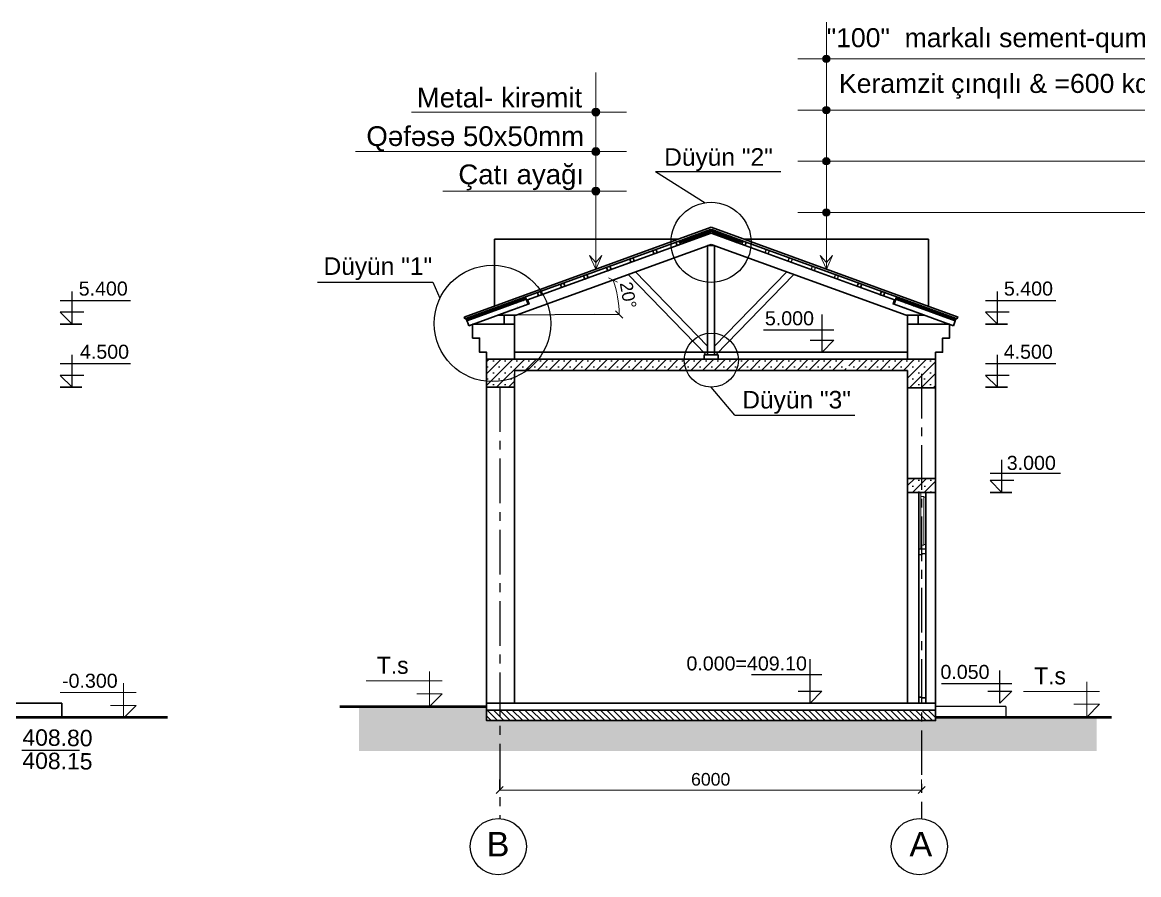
# Model space of a CAD drawing. Header units: millimetres. Extents: x 120281 to 1416367021, y -641565767 to 918373.
# Drawn here: x 1018213 to 1034121, y 805040 to 817187 of the extents above; entities that cross this region are included whole.
import ezdxf

# ---------------------------------------------------------------- set-up
doc = ezdxf.new("R2010")
doc.units = ezdxf.units.MM
doc.linetypes.add('CENTER', pattern=[50.8, 31.75, -6.35, 6.35, -6.35])
for name, color, linetype, lineweight in [('13', 174, 'Continuous', 15), ('58', 7, 'Continuous', 0), ('Layer2', 7, 'Continuous', 13), ('Xar. ölcülər.-1', 230, 'Continuous', 15), ('аракясмя', 130, 'Continuous', 20), ('колонна', 50, 'Continuous', 40), ('окна', 150, 'Continuous', 15), ('оси', 85, 'CENTER', 9), ('перегородка', 130, 'Continuous', 20), ('размер', 90, 'Continuous', 40), ('размер2', 210, 'Continuous', 15)]:
    doc.layers.add(name, color=color, linetype=linetype, lineweight=lineweight)
doc.layers.add('Оболочка - Крыша_Pen_No__92', color=23, linetype='Continuous', lineweight=13, true_color=0xbf8080)
doc.styles.add('ARIAL', font='arial.ttf')
doc.styles.add('GENERATED_STYLE_3', font='timlat.ttf')
doc.styles.get("Standard").update_dxf_attribs({"font": 'arial.ttf'})
doc.styles.add('style5', font='times.ttf', dxfattribs={"height": 400})
doc.styles.add('Times New  Roman', font='times.ttf')
doc.dimstyles.new('250', dxfattribs={"dimtxt": 370, "dimasz": 100, "dimexe": 1.25, "dimexo": 0.625, "dimgap": 60, "dimtad": 1, "dimtxsty": 'Times New  Roman', "dimblk": 'OBLIQUE', "dimcen": 2.5, "dimadec": 0, "dimazin": 0, "dimtfac": 1, "dimtix": 1, "dimtmove": 0, "dimatfit": 3, "dimldrblk": 'OBLIQUE', "dimfxl": 1, "dimlwd": 0, "dimlwe": 0, "dimarcsym": 0})
pattern_1 = [(165, (-1039642.911, 261187.332), (-2.465251405, -9.200443495), [])]
pattern_2 = [(65, (-1039642.911, 261187.332), (-8.63258167, 4.025438943), [])]
pattern_3 = [(15, (2878795.407, 261187.332), (2.465251405, -9.200443495), [])]
pattern_4 = [(115, (2878795.407, 261187.332), (8.63258167, 4.025438943), [])]

# ---------------------------------------------------------------- blocks, each defined once
blk = doc.blocks.new('_Oblique')
at = {"color": 0, "linetype": 'ByBlock', "lineweight": -2}
blk.add_line((-0.5, -0.5), (0.5, 0.5), dxfattribs=at)
blk = doc.blocks.new('*D400')
at = {"layer": 'Defpoints', "color": 0, "lineweight": 53, "transparency": 16777216}
for p in [(1025015, 806396), (1031028, 806396), (1031028, 806246)]:
    blk.add_point(p, dxfattribs=at)
at = {"layer": 'Xar. ölcülər.-1', "color": 0, "lineweight": 0, "transparency": 16777216}
for p, q in [((1025015, 806396), (1025015, 806245)), ((1031028, 806396), (1031028, 806245)), ((1025015, 806246), (1031028, 806246))]:
    blk.add_line(p, q, dxfattribs=at)
at = {"layer": 'Xar. ölcülər.-1', "color": 0, "lineweight": 0, "transparency": 16777216, "xscale": 100, "yscale": 100, "zscale": 100, "rotation": 180}
blk.add_blockref('_Oblique', (1025015, 806246), dxfattribs=at)
at = {"layer": 'Xar. ölcülər.-1', "color": 0, "lineweight": 0, "transparency": 16777216, "xscale": 100, "yscale": 100, "zscale": 100}
blk.add_blockref('_Oblique', (1031028, 806246), dxfattribs=at)
at = {"layer": 'Xar. ölcülər.-1', "color": 0, "lineweight": 20, "transparency": 16777216, "insert": (1028022, 806398), "char_height": 180, "attachment_point": 5, "style": 'ARIAL'}
blk.add_mtext('6000', dxfattribs=at)
blk = doc.blocks.new('*D422')
at = {"layer": 'Defpoints', "color": 0, "lineweight": 53, "transparency": 16777216}
for p in [(1028060, 814035), (1026708, 813190), (1025281, 813023), (1025281, 813023), (1026373, 813023)]:
    blk.add_point(p, dxfattribs=at)
at = {"layer": 'Оболочка - Крыша_Pen_No__92', "color": 0, "lineweight": 0, "transparency": 16777216}
blk.add_line((1026373, 813023), (1026719, 813023), dxfattribs=at)
blk.add_arc((1025281, 813023), 1437, 360, 20.0054, dxfattribs=at)
at = {"layer": 'Оболочка - Крыша_Pen_No__92', "color": 0, "lineweight": 0, "transparency": 16777216, "xscale": 100, "yscale": 100, "zscale": 100}
for p, rotation in [((1026631, 813514), 110.0054039337302), ((1026718, 813023), 269.9999999999968)]:
    blk.add_blockref('_Oblique', p, dxfattribs=dict(at, rotation=rotation))
at = {"layer": 'Оболочка - Крыша_Pen_No__92', "color": 0, "lineweight": 30, "transparency": 16777216, "insert": (1026846, 813299), "char_height": 180, "attachment_point": 5, "rotation": 280.0027, "style": 'ARIAL'}
blk.add_mtext('20°', dxfattribs=at)

msp = doc.modelspace()

# ---------------------------------------------------------------- hatches: boundary and pattern name
h = msp.add_hatch()
h.set_pattern_fill('ANSI31', color=256, scale=20, angle=270)
h.set_pattern_definition([(315, (586707.906, 451479.48), (44.9012806, 44.9012806), [])])
h.paths.add_polyline_path([(1031227.79771, 807386.10224), (1024827.79771, 807386.10224), (1024827.79771, 807236.10224), (1031227.79771, 807236.10224)])
at = {"layer": 'Layer2', "lineweight": 13}
h = msp.add_hatch(dxfattribs=at)
h.set_pattern_fill('EARTH', color=0, scale=25, angle=45)
h.set_pattern_definition([(45, (586441.58, 451479.48), (0, 224.506403), [158.75, -158.75]), (45, (586399.48, 451521.57), (0, 224.506403), [158.75, -158.75]), (45, (586357.39, 451563.67), (0, 224.506403), [158.75, -158.75]), (135, (586357.39, 451591.73), (-224.506403, 0), [158.75, -158.75]), (135, (586399.48, 451633.83), (-224.506403, 0), [158.75, -158.75]), (135, (586441.58, 451675.92), (-224.506403, 0), [158.75, -158.75])])
h.paths.add_polyline_path([(1025015.29748, 807236.10224), (1024827.79771, 807236.10224), (1024827.79771, 807386.10224), (1024827.79771, 807436.18788), (1024823.68997, 807436.28415), (1023012.59739, 807436.28415), (1023012.59739, 806800.69153), (1025015.29748, 806800.69153)])
h.paths.add_polyline_path([(1031027.79748, 807236.10224), (1025015.29748, 807236.10224), (1025015.29748, 806800.69153), (1031027.79748, 806800.69153)])
h.paths.add_polyline_path([(1033524.2802, 807286.28415), (1031227.79771, 807286.28415), (1031227.79771, 807236.10224), (1031027.79748, 807236.10224), (1031027.79748, 806800.69153), (1033524.2802, 806800.69153)])
at = {"layer": 'Оболочка - Крыша_Pen_No__92', "lineweight": 30}
h = msp.add_hatch(dxfattribs=at)
h.set_pattern_fill('ANSI31', color=0, scale=3, angle=120.002346206, style=0)
h.set_pattern_definition([(165.0023462, (-1036422.73, 262274.163), (-2.464874653, -9.200544437), [])])
h.paths.add_polyline_path([(1027886.84603, 814154.7049), (1027877.26848, 814181.01563), (1027736.31659, 814129.70711), (1027745.89424, 814103.39611)])
h = msp.add_hatch(dxfattribs=at)
h.set_pattern_fill('ANSI31', color=0, scale=3, angle=120.002346206, style=0)
h.set_pattern_definition([(165.0023462, (-1036281.778, 262325.471), (-2.464874653, -9.200544437), [])])
h.paths.add_polyline_path([(1028027.79782, 814206.01369), (1028018.22028, 814232.32443), (1027877.26839, 814181.0159), (1027886.84603, 814154.7049)])
h = msp.add_hatch(dxfattribs=at)
h.set_pattern_fill('ANSI31', color=0, scale=3, angle=120.002346206, style=0)
h.set_pattern_definition([(14.99748934, (2875432.696, 262319.858), (2.464848246, -9.20055151), [])])
h.paths.add_polyline_path([(1028027.80304, 814206.01369), (1028037.38066, 814232.3244), (1028178.33241, 814181.01547), (1028168.75469, 814154.7045)])
h = msp.add_hatch(dxfattribs=at)
h.set_pattern_fill('ANSI31', color=0, scale=3, angle=120.002346206, style=0)
h.set_pattern_definition([(14.99748934, (2875573.647, 262268.548), (2.464848246, -9.20055151), [])])
h.paths.add_polyline_path([(1028168.75469, 814154.7045), (1028178.33231, 814181.0152), (1028319.28405, 814129.70627), (1028309.70633, 814103.3953)])
h = msp.add_hatch(dxfattribs=at)
h.set_pattern_fill('ANSI31', color=0, scale=3, angle=120.002346206, style=0)
h.set_pattern_definition([(165.0023462, (-1036563.682, 262222.8535), (-2.464874653, -9.200544437), [])])
h.paths.add_polyline_path([(1027745.89433, 814103.39584), (1027736.31679, 814129.70657), (1027595.3649, 814078.39805), (1027604.94254, 814052.08704)])
h = msp.add_hatch(dxfattribs=at)
h.set_pattern_fill('ANSI31', color=0, scale=3, angle=120.002346206, style=0)
h.set_pattern_definition([(14.99748934, (2875714.599, 262217.239), (2.464848246, -9.20055151), [])])
h.paths.add_polyline_path([(1028309.70624, 814103.39503), (1028319.28385, 814129.70573), (1028460.2356, 814078.3968), (1028450.65788, 814052.08583)])
h = msp.add_hatch(dxfattribs=at)
h.set_pattern_fill('ANSI31', color=0, scale=3, angle=20, style=0)
h.set_pattern_definition(pattern_4)
h.paths.add_polyline_path([(1030661.56346, 813244.29854), (1030671.13993, 813270.60966), (1030812.09392, 813219.30691), (1030802.51736, 813192.99552)])
h = msp.add_hatch(dxfattribs=at)
h.set_pattern_fill('ANSI31', color=0, scale=3, angle=120, style=0)
h.set_pattern_definition(pattern_3)
h.paths.add_polyline_path([(1030812.09382, 813219.30664), (1030953.04781, 813168.00389), (1030943.47125, 813141.6925), (1030802.51736, 813192.99552)])
h = msp.add_hatch(dxfattribs=at)
h.set_pattern_fill('ANSI31', color=0, scale=3, angle=20, style=0)
h.set_pattern_definition(pattern_4)
h.paths.add_polyline_path([(1030943.47125, 813141.6925), (1030953.04772, 813168.00362), (1031094.00171, 813116.70087), (1031084.42514, 813090.38948)])
h = msp.add_hatch(dxfattribs=at)
h.set_pattern_fill('ANSI31', color=0, scale=3, angle=120, style=0)
h.set_pattern_definition(pattern_3)
h.paths.add_polyline_path([(1031084.42514, 813090.38948), (1031094.00161, 813116.7006), (1031234.9556, 813065.39785), (1031225.37904, 813039.08645)])
h = msp.add_hatch(dxfattribs=at)
h.set_pattern_fill('ANSI31', color=0, scale=3, angle=20, style=0)
h.set_pattern_definition(pattern_4)
h.paths.add_polyline_path([(1031225.37904, 813039.08645), (1031234.9555, 813065.39758), (1031375.90949, 813014.09483), (1031366.33293, 812987.78343)])
h = msp.add_hatch(dxfattribs=at)
h.set_pattern_fill('ANSI31', color=0, scale=3, angle=120, style=0)
h.set_pattern_definition(pattern_1)
h.paths.add_polyline_path([(1024689.26225, 812987.78343), (1024679.68579, 813014.09456), (1024538.73179, 812962.7918), (1024548.30836, 812936.48041)])
h = msp.add_hatch(dxfattribs=at)
h.set_pattern_fill('ANSI31', color=0, scale=3, angle=120, style=0)
h.set_pattern_definition(pattern_3)
h.paths.add_polyline_path([(1031366.33293, 812987.78343), (1031375.9094, 813014.09456), (1031516.86339, 812962.7918), (1031507.28682, 812936.48041)])
at = {"layer": 'размер', "lineweight": 15}
h = msp.add_hatch(color=0, dxfattribs=at)
h.paths.add_polyline_path([(1029670.5142, 816718.24561, 0.4142135624), (1029618.40291, 816666.13432), (1029670.5142, 816666.13432)])
h.paths.add_polyline_path([(1029670.5142, 816718.24561), (1029670.5142, 816666.13432), (1029722.62549, 816666.13432, 0.4142135624)])
h.paths.add_polyline_path([(1029722.62549, 816666.13432), (1029670.5142, 816666.13432), (1029670.5142, 816614.02303, 0.4142135624)])
h.paths.add_polyline_path([(1029670.5142, 816666.13432), (1029618.40291, 816666.13432, 0.4142135624), (1029670.5142, 816614.02303)])
h = msp.add_hatch(color=0, dxfattribs=at)
h.paths.add_polyline_path([(1026385.08596, 815963.81274, -0.4142135624), (1026441.36426, 815907.53444), (1026385.08596, 815907.53444)])
h.paths.add_polyline_path([(1026385.08596, 815963.81274), (1026385.08596, 815907.53444), (1026328.80765, 815907.53444, -0.4142135624)])
h.paths.add_polyline_path([(1026328.80765, 815907.53444), (1026385.08596, 815907.53444), (1026385.08596, 815851.25613, -0.4142135624)])
h.paths.add_polyline_path([(1026385.08596, 815907.53444), (1026441.36426, 815907.53444, -0.4142135624), (1026385.08596, 815851.25613)])
h = msp.add_hatch(color=0, dxfattribs=at)
h.paths.add_polyline_path([(1029670.5142, 815988.15172, 0.4142135624), (1029618.40291, 815936.04043), (1029670.5142, 815936.04043)])
h.paths.add_polyline_path([(1029670.5142, 815988.15172), (1029670.5142, 815936.04043), (1029722.62549, 815936.04043, 0.4142135624)])
h.paths.add_polyline_path([(1029722.62549, 815936.04043), (1029670.5142, 815936.04043), (1029670.5142, 815883.92914, 0.4142135624)])
h.paths.add_polyline_path([(1029670.5142, 815936.04043), (1029618.40291, 815936.04043, 0.4142135624), (1029670.5142, 815883.92914)])
h = msp.add_hatch(color=0, dxfattribs=at)
h.paths.add_polyline_path([(1026385.08596, 815401.19843, -0.4142135624), (1026441.36426, 815344.92013), (1026385.08596, 815344.92013)])
h.paths.add_polyline_path([(1026385.08596, 815401.19843), (1026385.08596, 815344.92013), (1026328.80765, 815344.92013, -0.4142135624)])
h.paths.add_polyline_path([(1026328.80765, 815344.92013), (1026385.08596, 815344.92013), (1026385.08596, 815288.64182, -0.4142135624)])
h.paths.add_polyline_path([(1026385.08596, 815344.92013), (1026441.36426, 815344.92013, -0.4142135624), (1026385.08596, 815288.64182)])
h = msp.add_hatch(color=0, dxfattribs=at)
h.paths.add_polyline_path([(1029670.5142, 815258.59369, 0.4142135624), (1029618.40291, 815206.4824), (1029670.5142, 815206.4824)])
h.paths.add_polyline_path([(1029670.5142, 815258.59369), (1029670.5142, 815206.4824), (1029722.62549, 815206.4824, 0.4142135624)])
h.paths.add_polyline_path([(1029722.62549, 815206.4824), (1029670.5142, 815206.4824), (1029670.5142, 815154.37111, 0.4142135624)])
h.paths.add_polyline_path([(1029670.5142, 815206.4824), (1029618.40291, 815206.4824, 0.4142135624), (1029670.5142, 815154.37111)])
h = msp.add_hatch(color=0, dxfattribs=at)
h.paths.add_polyline_path([(1026385.08596, 814838.24362, -0.4142135624), (1026441.36426, 814781.96531), (1026385.08596, 814781.96531)])
h.paths.add_polyline_path([(1026385.08596, 814838.24362), (1026385.08596, 814781.96531), (1026328.80765, 814781.96531, -0.4142135624)])
h.paths.add_polyline_path([(1026328.80765, 814781.96531), (1026385.08596, 814781.96531), (1026385.08596, 814725.68701, -0.4142135624)])
h.paths.add_polyline_path([(1026385.08596, 814781.96531), (1026441.36426, 814781.96531, -0.4142135624), (1026385.08596, 814725.68701)])
h = msp.add_hatch(color=0, dxfattribs=at)
h.paths.add_polyline_path([(1029670.5142, 814529.03566, 0.4142135624), (1029618.40291, 814476.92437), (1029670.5142, 814476.92437)])
h.paths.add_polyline_path([(1029670.5142, 814529.03566), (1029670.5142, 814476.92437), (1029722.62549, 814476.92437, 0.4142135624)])
h.paths.add_polyline_path([(1029722.62549, 814476.92437), (1029670.5142, 814476.92437), (1029670.5142, 814424.81308, 0.4142135624)])
h.paths.add_polyline_path([(1029670.5142, 814476.92437), (1029618.40291, 814476.92437, 0.4142135624), (1029670.5142, 814424.81308)])
at = {"layer": 'размер', "lineweight": 25}
h = msp.add_hatch(dxfattribs=at)
h.set_pattern_fill('ANSI31', color=0, scale=3, angle=120, style=0)
h.set_pattern_definition(pattern_1)
h.paths.add_polyline_path([(1025243.50136, 813219.30664), (1025102.54737, 813168.00389), (1025112.12393, 813141.6925), (1025253.07782, 813192.99552)])
h = msp.add_hatch(dxfattribs=at)
h.set_pattern_fill('ANSI31', color=0, scale=3, angle=20, style=0)
h.set_pattern_definition(pattern_2)
h.paths.add_polyline_path([(1025394.03172, 813244.29854), (1025384.45525, 813270.60966), (1025243.50126, 813219.30691), (1025253.07782, 813192.99552)])
h = msp.add_hatch(dxfattribs=at)
h.set_pattern_fill('ANSI31', color=0, scale=3, angle=20, style=0)
h.set_pattern_definition(pattern_2)
h.paths.add_polyline_path([(1024830.21614, 813039.08645), (1024820.63968, 813065.39758), (1024679.68569, 813014.09483), (1024689.26225, 812987.78343)])
h = msp.add_hatch(dxfattribs=at)
h.set_pattern_fill('ANSI31', color=0, scale=3, angle=120, style=0)
h.set_pattern_definition(pattern_1)
h.paths.add_polyline_path([(1024971.17004, 813090.38948), (1024961.59357, 813116.7006), (1024820.63958, 813065.39785), (1024830.21614, 813039.08645)])
h = msp.add_hatch(dxfattribs=at)
h.set_pattern_fill('ANSI31', color=0, scale=3, angle=20, style=0)
h.set_pattern_definition(pattern_2)
h.paths.add_polyline_path([(1025112.12393, 813141.6925), (1025102.54746, 813168.00362), (1024961.59347, 813116.70087), (1024971.17004, 813090.38948)])
h = msp.add_hatch(dxfattribs=at)
h.set_pattern_fill('SACNCR', color=0, scale=50, style=0)
h.set_pattern_definition([(45, (483583.91, 679424.7), (-84.1899, 84.1899), []), (45, (483668.1, 679424.7), (-84.1899, 84.1899), [0, -119.0625])])
h.paths.add_polyline_path([(1029954.50026, 812226.09581), (1029954.50026, 812386.09404), (1028127.79776, 812386.08227), (1028127.79776, 812386.08098), (1027927.79776, 812386.08098), (1025227.76652, 812386.06358), (1025227.76652, 812385.97852), (1024827.79812, 812386.061), (1024827.79748, 812386.061), (1024827.79748, 811986.10224), (1024965.29748, 811986.10224), (1025065.29748, 811986.10224), (1025227.79748, 811986.10224), (1025227.79748, 812226.061)])
h.paths.add_polyline_path([(1029992.96431, 812386.09428), (1029992.96431, 812226.09609), (1030827.79748, 812226.10224), (1030827.79748, 811976.65981), (1031227.79748, 811976.65981), (1031227.79748, 812386.10224), (1030827.82866, 812386.09966)])
h = msp.add_hatch(dxfattribs=at)
h.set_pattern_fill('SACNCR', color=0, scale=50, angle=180, style=0)
h.set_pattern_definition([(225, (1353520.5, 1010023.74), (84.1899, -84.1899), []), (225, (1353436.31, 1010023.74), (84.1899, -84.1899), [0, -119.0625])])
h.paths.add_polyline_path([(1031027.79771, 810686.2972), (1031227.79771, 810686.48906), (1031227.79771, 810686.10224), (1031027.79771, 810686.10224)])
h.paths.add_polyline_path([(1030827.79771, 810686.10534), (1031027.79771, 810686.2972), (1031027.79771, 810686.10224), (1030827.79771, 810686.10224)])
h.paths.add_polyline_path([(1030827.79771, 810686.10224), (1031027.79771, 810686.10224), (1031027.79771, 810486.10224), (1030827.79771, 810486.10224)])
h.paths.add_polyline_path([(1031027.79771, 810686.10224), (1031227.79771, 810686.10224), (1031227.79771, 810486.10224), (1031027.79771, 810486.10224)])

# ---------------------------------------------------------------- linework, layer by layer
at = {"color": 7, "linetype": 'Continuous', "lineweight": 30}
for p, q in [((1019063.053, 812886.00976), (1018752.88428, 812886.00976)), ((1032249.62828, 812886.00975), (1031939.45955, 812886.00975)), ((1019063.053, 811986.10225), (1018752.88428, 811986.10225)), ((1032249.6257, 811986.10224), (1031939.45697, 811986.10224)), ((1032314.65796, 810486.10224), (1032004.48924, 810486.10224))]:
    msp.add_line(p, q, dxfattribs=at)
at = {"color": 0, "lineweight": 25}
msp.add_lwpolyline([(1026372.65769, 813022.95309), (1025227.78625, 813011.15202)], dxfattribs=at)
at = {"lineweight": 50, "elevation": 0}
for points in [[(1009817.0248, 807436.28415), (1011373.23068, 807436.28415), (1017773.23068, 807286.28415), (1020282.88507, 807286.28415)], [(1022737.79143, 807436.28415), (1024823.68997, 807436.28415), (1024827.79771, 807436.18788)], [(1031227.79771, 807286.28415), (1033733.34436, 807286.28415)]]:
    msp.add_lwpolyline(points, dxfattribs=at)
at = {"layer": '13', "color": 0, "lineweight": 25}
msp.add_line((1031536.29256, 812958.85389), (1031546.55326, 812987.04463), dxfattribs=at)
msp.add_line((1031536.29256, 812958.85389), (1031546.55326, 812987.04463), dxfattribs=at)
at = {"layer": '58', "color": 0, "lineweight": 25}
for points in [[(1028794.37822, 813903.63395), (1028841.36285, 813886.53294), (1028858.46386, 813933.51757), (1028811.47922, 813950.61858), (1028794.37822, 813903.63395)], [(1029123.27063, 813783.9269), (1029170.25526, 813766.82589), (1029187.35627, 813813.81052), (1029140.37164, 813830.91153), (1029123.27063, 813783.9269)], [(1029452.16235, 813664.21794), (1029499.14698, 813647.11693), (1029516.24799, 813694.10156), (1029469.26336, 813711.20257), (1029452.16235, 813664.21794)], [(1029781.47676, 813544.34585), (1029828.46139, 813527.24485), (1029845.5624, 813574.22948), (1029798.57777, 813591.33049), (1029781.47676, 813544.34585)]]:
    msp.add_lwpolyline(points, dxfattribs=at)
at = {"layer": 'Layer2', "color": 0, "lineweight": 25}
msp.add_line((1018205.53422, 806814.35243, 0), (1019026.12848, 806813.81475, 0), dxfattribs=at)
at = {"layer": 'аракясмя', "color": 0, "lineweight": 25}
for p, q in [((1018752.39646, 813223.77344), (1019754.542, 813223.77344)), ((1018921.14646, 812886.00976), (1018921.14646, 813350.07226)), ((1031938.97174, 813223.77342), (1032941.11728, 813223.77342)), ((1032107.72174, 812886.00975), (1032107.72174, 813350.07225)), ((1019089.89646, 813055.02344), (1018752.39646, 813055.02344)), ((1018921.14646, 812886.00976), (1018752.39646, 813055.02344)), ((1032276.47174, 813055.02342), (1031938.97174, 813055.02342)), ((1032107.72174, 812886.00975), (1031938.97174, 813055.02342)), ((1029609.62788, 812486.09374), (1029609.62788, 813022.18532)), ((1029778.37788, 812799.1718), (1028776.23234, 812799.1718)), ((1029440.87788, 812655.10741), (1029778.37788, 812655.10741)), ((1029609.62788, 812486.09374), (1029778.37788, 812655.10741)), ((1018921.14646, 811986.10225), (1018921.14646, 812450.16475)), ((1032107.71916, 811986.10224), (1032107.71916, 812450.16474)), ((1018752.39646, 812323.86592), (1019754.542, 812323.86592)), ((1031938.96916, 812323.86591), (1032941.1147, 812323.86591)), ((1019089.89646, 812155.11592), (1018752.39646, 812155.11592)), ((1018921.14646, 811986.10225), (1018752.39646, 812155.11592)), ((1032276.46916, 812155.11591), (1031938.96916, 812155.11591)), ((1032107.71916, 811986.10224), (1031938.96916, 812155.11591)), ((1032172.75142, 810486.10224), (1032172.75142, 810950.16474)), ((1032004.00142, 810760.44591), (1033006.14696, 810760.44591)), ((1032341.50142, 810655.11591), (1032004.00142, 810655.11591)), ((1032172.75142, 810486.10224), (1032004.00142, 810655.11591)), ((1029437.89719, 807486.10224), (1029437.89719, 808110.41907)), ((1029606.64719, 807887.40555), (1028604.50165, 807887.40555)), ((1032142.52942, 807486.28415), (1032142.52942, 807950.34665)), ((1029269.14719, 807655.11591), (1029606.64719, 807655.11591)), ((1029437.89719, 807486.10224), (1029606.64719, 807655.11591)), ((1032311.27942, 807760.62782), (1031309.13388, 807760.62782)), ((1031973.77942, 807655.29782), (1032311.27942, 807655.29782)), ((1032142.52942, 807486.28415), (1032311.27942, 807655.29782)), ((1032227.84264, 807436.28415), (1031227.79771, 807436.28415)), ((1032227.84264, 807436.28415), (1032227.84264, 807286.28415, 0))]:
    msp.add_line(p, q, dxfattribs=at)
at = {"layer": 'аракясмя', "color": 0}
for p, q in [((1024014.68446, 807436.28415, 0), (1024014.68446, 807937.47165, 0)), ((1024014.68446, 807436.28415, 0), (1024014.68446, 807937.47165, 0)), ((1019652.46186, 807270.22522), (1019652.46186, 807771.41272)), ((1019652.46186, 807270.22522), (1019652.46186, 807771.41272)), ((1024196.93446, 807801.06892, 0), (1023114.61728, 807801.06892, 0)), ((1024196.93446, 807801.06892, 0), (1023114.61728, 807801.06892, 0)), ((1033563.57053, 807651.06892, 0), (1032481.25334, 807651.06892, 0)), ((1033563.57053, 807651.06892, 0), (1032481.25334, 807651.06892, 0)), ((1033381.32053, 807286.28415, 0), (1033381.32053, 807787.47165, 0)), ((1033381.32053, 807286.28415, 0), (1033381.32053, 807787.47165, 0)), ((1019834.71186, 807635.00999), (1018752.39467, 807635.00999)), ((1019834.71186, 807635.00999), (1018752.39467, 807635.00999)), ((1023832.43446, 807618.81892, 0), (1024196.93446, 807618.81892, 0)), ((1023832.43446, 807618.81892, 0), (1024196.93446, 807618.81892, 0)), ((1024014.68446, 807436.28415, 0), (1024196.93446, 807618.81892, 0)), ((1024014.68446, 807436.28415, 0), (1024196.93446, 807618.81892, 0)), ((1019470.21186, 807452.75999), (1019834.71186, 807452.75999)), ((1019470.21186, 807452.75999), (1019834.71186, 807452.75999)), ((1019652.46186, 807270.22522), (1019834.71186, 807452.75999)), ((1019652.46186, 807270.22522), (1019834.71186, 807452.75999)), ((1033199.07053, 807468.81892, 0), (1033563.57053, 807468.81892, 0)), ((1033199.07053, 807468.81892, 0), (1033563.57053, 807468.81892, 0)), ((1033381.32053, 807286.28415, 0), (1033563.57053, 807468.81892, 0)), ((1033381.32053, 807286.28415, 0), (1033563.57053, 807468.81892, 0))]:
    msp.add_line(p, q, dxfattribs=at)
at = {"layer": 'аракясмя', "color": 0, "lineweight": 25}
for points in [[(1025253.07782, 813192.99552), (1025112.12393, 813141.6925), (1025102.54737, 813168.00389), (1025243.50136, 813219.30664), (1025253.07782, 813192.99552)], [(1025394.03172, 813244.29854), (1025253.07782, 813192.99552), (1025243.50126, 813219.30691), (1025384.45525, 813270.60966), (1025394.03172, 813244.29854)], [(1024830.21614, 813039.08645), (1024689.26225, 812987.78343), (1024679.68569, 813014.09483), (1024820.63968, 813065.39758), (1024830.21614, 813039.08645)], [(1024971.17004, 813090.38948), (1024830.21614, 813039.08645), (1024820.63958, 813065.39785), (1024961.59357, 813116.7006), (1024971.17004, 813090.38948)], [(1025112.12393, 813141.6925), (1024971.17004, 813090.38948), (1024961.59347, 813116.70087), (1025102.54746, 813168.00362), (1025112.12393, 813141.6925)], [(1030990.29774, 809597.55641), (1030990.29772, 809682.90395), (1031090.29772, 809682.90396), (1031090.29772, 809610.88977), (1031030.29773, 809610.88976), (1031030.29772, 809597.55642), (1030990.29774, 809597.55641)]]:
    msp.add_lwpolyline(points, dxfattribs=at)
for centre in [(1024995.3369, 805439.99349), (1030995.3369, 805439.99349)]:
    msp.add_circle(centre, 400, dxfattribs=at)
at = {"layer": 'колонна', "color": 0, "lineweight": 25}
msp.add_line((1025227.79748, 812226.061), (1025227.79748, 811986.10224), dxfattribs=at)
at = {"layer": 'Оболочка - Крыша_Pen_No__92', "color": 0, "lineweight": 30}
for p, q in [((1024509.04192, 812987.04463), (1028027.79736, 814267.79121)), ((1028027.79736, 814235.84154), (1024519.30262, 812958.85389)), ((1031546.5528, 812987.04463), (1028027.79736, 814267.79121)), ((1028027.79736, 814235.84154), (1031536.2921, 812958.85389)), ((1027561.39527, 814098.0315), (1024940.47484, 814098.0315)), ((1024940.47484, 814098.0315), (1024940.47484, 813144.07636)), ((1028495.13928, 814098.0315), (1031125.26941, 814098.0315)), ((1031125.26941, 814098.0315), (1031125.26941, 813140.72424)), ((1024519.30262, 812958.85389), (1024509.04192, 812987.04463)), ((1024519.30262, 812958.85389), (1024509.04192, 812987.04463)), ((1025227.76652, 812886.00975), (1025227.78625, 813011.15202)), ((1030827.82866, 812886.00975), (1030827.80893, 813011.15202)), ((1025227.81809, 812486.06358), (1030827.77686, 812486.09966)), ((1024827.79748, 811986.10224), (1024827.79748, 812386.10224)), ((1024827.79748, 812386.061), (1031227.79748, 812386.10224)), ((1031227.79748, 812386.10224), (1031227.79771, 811986.10224)), ((1024827.79771, 807336.10224), (1024827.79771, 812176.10177)), ((1025227.79748, 812226.061), (1030827.79771, 812226.10224)), ((1025227.79771, 807486.10224), (1025227.79771, 812176.10177)), ((1030827.79748, 811976.65981), (1030827.79748, 812226.10224)), ((1025227.79748, 811986.10224), (1024827.79748, 811986.10224)), ((1031227.79748, 811976.65981), (1030827.79748, 811976.65981)), ((1030827.79771, 811386.10224), (1030827.79771, 811986.10224)), ((1031227.79771, 811386.10224), (1031227.79771, 811986.10224)), ((1030827.79771, 807486.10224), (1030827.79771, 811386.10224)), ((1031227.79771, 807336.10224), (1031227.79771, 811386.10224)), ((1030990.29774, 807571.44978), (1030990.2977, 810482.9041)), ((1031090.29771, 807558.11643), (1031090.29778, 810482.9041)), ((1018777.38336, 807486.28415), (1017886.17622, 807486.28415)), ((1018777.38336, 807486.28415), (1018777.38336, 807286.28415, 0)), ((1024827.79748, 807486.10224), (1031227.79771, 807486.10224)), ((1024827.79748, 807386.10224), (1031227.79771, 807386.10224))]:
    msp.add_line(p, q, dxfattribs=at)
for points in [[(1028027.79736, 814022.85957), (1025248.96003, 813011.14868), (1024987.91196, 813011.18984), (1025433.42098, 813173.34186), (1025412.5639, 813230.6462), (1028027.79736, 814182.63399)], [(1027886.84603, 814154.7049), (1027745.89424, 814103.39611), (1027736.31659, 814129.70711), (1027877.26848, 814181.01563), (1027886.84603, 814154.7049)], [(1028027.79782, 814206.01369), (1027886.84603, 814154.7049), (1027877.26839, 814181.0159), (1028018.22028, 814232.32443), (1028027.79782, 814206.01369)], [(1027982.45566, 814166.12888), (1027947.21769, 814153.30175), (1027939.70305, 814173.94543), (1027974.9409, 814186.7729), (1027982.45566, 814166.12888)], [(1028027.79782, 814022.85957), (1030806.63515, 813011.14868), (1031067.68322, 813011.18984), (1030622.1742, 813173.34186), (1030643.03128, 813230.6462), (1028027.79782, 814182.63399)], [(1028027.80304, 814206.01369), (1028168.75469, 814154.7045), (1028178.33241, 814181.01547), (1028037.38066, 814232.3244), (1028027.80304, 814206.01369)], [(1028073.14509, 814166.12875), (1028108.38302, 814153.30151), (1028115.89772, 814173.94518), (1028080.65991, 814186.77274), (1028073.14509, 814166.12875)], [(1028168.75469, 814154.7045), (1028309.70633, 814103.3953), (1028319.28405, 814129.70627), (1028178.33231, 814181.0152), (1028168.75469, 814154.7045)], [(1027590.10833, 814023.34263), (1027543.1237, 814006.24163), (1027526.02269, 814053.22626), (1027573.00732, 814070.32727), (1027590.10833, 814023.34263)], [(1027745.89424, 814103.39611), (1027604.94244, 814052.08731), (1027595.3648, 814078.39831), (1027736.31669, 814129.70684), (1027745.89424, 814103.39611)], [(1027700.55208, 814063.51129), (1027665.31411, 814050.68416), (1027657.79946, 814071.32784), (1027693.03731, 814084.15531), (1027700.55208, 814063.51129)], [(1027841.50387, 814114.82008), (1027806.2659, 814101.99295), (1027798.75126, 814122.63664), (1027833.98911, 814135.4641), (1027841.50387, 814114.82008)], [(1028214.09673, 814114.81955), (1028249.33467, 814101.99232), (1028256.84937, 814122.63598), (1028221.61156, 814135.46355), (1028214.09673, 814114.81955)], [(1028309.70633, 814103.3953), (1028450.65798, 814052.0861), (1028460.2357, 814078.39707), (1028319.28395, 814129.706), (1028309.70633, 814103.3953)], [(1028355.04838, 814063.51035), (1028390.28631, 814050.68312), (1028397.80101, 814071.32678), (1028362.5632, 814084.15435), (1028355.04838, 814063.51035)], [(1028465.49201, 814023.34138), (1028512.47659, 814006.24024), (1028529.57773, 814053.22482), (1028482.59315, 814070.32596), (1028465.49201, 814023.34138)], [(1027261.21591, 813903.63558), (1027214.23128, 813886.53458), (1027197.13027, 813933.51921), (1027244.1149, 813950.62022), (1027261.21591, 813903.63558)], [(1026603.43237, 813664.21794), (1026556.44774, 813647.11693), (1026539.34673, 813694.10156), (1026586.33136, 813711.20257), (1026603.43237, 813664.21794)], [(1026932.32409, 813783.9269), (1026885.33946, 813766.82589), (1026868.23845, 813813.81052), (1026915.22308, 813830.91153), (1026932.32409, 813783.9269)], [(1026274.11796, 813544.34585), (1026227.13333, 813527.24485), (1026210.03232, 813574.22948), (1026257.01695, 813591.33049), (1026274.11796, 813544.34585)], [(1027958.18322, 812446.08098), (1026847.10879, 813592.99796)], [(1027977.79811, 812569.55386), (1026950.03566, 813630.47127)], [(1028077.79688, 812569.55414), (1029105.55918, 813630.4714)], [(1028097.41151, 812446.08098), (1029208.48606, 813592.99808)], [(1025945.22326, 813424.64509), (1025898.23863, 813407.54408), (1025881.13762, 813454.52871), (1025928.12226, 813471.62972), (1025945.22326, 813424.64509)], [(1030110.37146, 813424.64509), (1030157.35609, 813407.54408), (1030174.4571, 813454.52871), (1030127.47247, 813471.62972), (1030110.37146, 813424.64509)], [(1024575.42391, 812863.7589), (1024559.40015, 812905.73219), (1024549.14991, 812934.16826), (1025394.87327, 813241.98638), (1025420.57588, 813171.36906), (1024575.42391, 812863.7589)], [(1025616.32857, 813304.94432), (1025569.34394, 813287.84332), (1025552.24293, 813334.82795), (1025599.22756, 813351.92896), (1025616.32857, 813304.94432)], [(1030439.26615, 813304.94432), (1030486.25079, 813287.84332), (1030503.35179, 813334.82795), (1030456.36716, 813351.92896), (1030439.26615, 813304.94432)], [(1031480.17127, 812863.7589), (1031496.19503, 812905.73219), (1031506.44527, 812934.16826), (1030660.72191, 813241.98638), (1030635.0193, 813171.36906), (1031480.17127, 812863.7589)], [(1030661.56346, 813244.29854), (1030802.51736, 813192.99552), (1030812.09392, 813219.30691), (1030671.13993, 813270.60966), (1030661.56346, 813244.29854)], [(1030802.51736, 813192.99552), (1030943.47125, 813141.6925), (1030953.04781, 813168.00389), (1030812.09382, 813219.30664), (1030802.51736, 813192.99552)], [(1030943.47125, 813141.6925), (1031084.42514, 813090.38948), (1031094.00171, 813116.70087), (1030953.04772, 813168.00362), (1030943.47125, 813141.6925)], [(1031084.42514, 813090.38948), (1031225.37904, 813039.08645), (1031234.9556, 813065.39785), (1031094.00161, 813116.7006), (1031084.42514, 813090.38948)], [(1031225.37904, 813039.08645), (1031366.33293, 812987.78343), (1031375.90949, 813014.09483), (1031234.9555, 813065.39758), (1031225.37904, 813039.08645)], [(1024689.26225, 812987.78343), (1024548.30836, 812936.48041), (1024538.73179, 812962.7918), (1024679.68579, 813014.09456), (1024689.26225, 812987.78343)], [(1025227.86963, 812886.00975), (1025077.87012, 812886.00975), (1025077.86995, 813011.17565)], [(1030827.72555, 812886.00975), (1030977.72506, 812886.00975), (1030977.72523, 813011.17565)], [(1031366.33293, 812987.78343), (1031507.28682, 812936.48041), (1031516.86339, 812962.7918), (1031375.9094, 813014.09456), (1031366.33293, 812987.78343)], [(1025227.86963, 812886.00975), (1024628.04966, 812886.00975), (1024628.04966, 812686.00975), (1024728.04966, 812686.00975), (1024728.04967, 812486.00975), (1024827.79748, 812486.00975), (1024827.79812, 812386.061), (1025227.76652, 812385.97852), (1025227.76652, 812886.00975)], [(1030827.72555, 812886.00975), (1031427.54553, 812886.00975), (1031427.54552, 812686.00975), (1031327.54552, 812686.00975), (1031327.54551, 812486.00975), (1031227.79771, 812486.00975), (1031227.79748, 812386.10224), (1030827.82866, 812386.09966), (1030827.82866, 812886.00975)], [(1030990.29774, 807571.44978), (1030990.29771, 807486.10224), (1031090.29771, 807486.10224), (1031090.29771, 807558.11643), (1031030.29773, 807558.11644), (1031030.29771, 807571.44978), (1030990.29774, 807571.44978)]]:
    msp.add_lwpolyline(points, dxfattribs=at)
for points in [[(1027977.79803, 814004.65596), (1028077.7967, 814004.65596), (1028077.7969, 812446.08098), (1027977.79811, 812446.08098)], [(1027927.79776, 812446.08098), (1028127.79776, 812446.08098), (1028127.79776, 812386.08098), (1027927.79776, 812386.08098)], [(1031227.79771, 810686.48906), (1030827.79771, 810686.10534), (1030827.79771, 810486.10224), (1031227.79771, 810486.10224)], [(1024827.79771, 807386.10224), (1031227.79771, 807386.10224), (1031227.79771, 807236.10224), (1024827.79771, 807236.10224)]]:
    msp.add_lwpolyline(points, close=True, dxfattribs=at)
at = {"layer": 'окна', "color": 154, "true_color": 0x005d94}
msp.add_line((1031060.29772, 810418.89344), (1031060.29772, 809746.9144), dxfattribs=at)
msp.add_lwpolyline([(1031015.29772, 810482.9041), (1031090.29771, 810482.9041), (1031090.29772, 809682.90374), (1031015.29995, 809682.90374)], close=True, dxfattribs=at)
at = {"layer": 'окна', "color": 154, "lineweight": 9, "true_color": 0x005d94}
for points in [[(1031090.29771, 810418.89344), (1031090.29772, 810482.9041), (1031015.29772, 810482.9041), (1031015.29772, 810428.89346), (1031060.29771, 810428.89345), (1031060.29772, 810418.89344), (1031090.29771, 810418.89344)], [(1031090.2977, 809746.9144), (1031090.29772, 809682.90375), (1031015.29772, 809682.90374), (1031015.29772, 809736.91439), (1031060.2977, 809736.9144), (1031060.29772, 809746.9144), (1031090.2977, 809746.9144)]]:
    msp.add_lwpolyline(points, dxfattribs=at)
at = {"layer": 'оси', "color": 0, "lineweight": 25, "ltscale": 20}
for p, q in [((1031027.79748, 812176.10177), (1031027.79748, 805839.49515)), ((1025015.29748, 811986.10224), (1025015.29748, 805839.49515))]:
    msp.add_line(p, q, dxfattribs=at)
at = {"layer": 'размер', "color": 0, "lineweight": 15}
for p, q in [((1029670.5142, 813669.87981), (1029670.5142, 817186.71134)), ((1029263.75038, 816666.13432), (1037165.2497, 816666.13432)), ((1026385.08596, 813669.88715), (1026385.08596, 816470.40926)), ((1029263.75038, 815936.04043), (1037165.2497, 815936.04043)), ((1026824.37616, 815907.53444), (1023760.10657, 815907.53444)), ((1026824.37616, 815344.92013), (1022961.23741, 815344.92013)), ((1029263.75038, 815206.4824), (1037165.2497, 815206.4824)), ((1026824.37616, 814781.96531), (1024204.24636, 814781.96531)), ((1029263.75038, 814476.92437), (1037165.2497, 814476.92437))]:
    msp.add_line(p, q, dxfattribs=at)
at = {"layer": 'размер', "color": 0, "lineweight": 25}
for p, q in [((1027236.58743, 815060.33485), (1029022.42198, 815060.33485)), ((1027236.58743, 815060.33485), (1027942.334, 814615.52992)), ((1022420.48161, 813484.39838), (1024060.76582, 813484.39838)), ((1024060.76582, 813484.39838), (1024163.87576, 813253.81138)), ((1028366.41427, 811587.1108), (1028031.33965, 811987.59764)), ((1028366.41427, 811587.1108), (1030077.55499, 811587.1108))]:
    msp.add_line(p, q, dxfattribs=at)
at = {"layer": 'размер', "color": 0, "lineweight": 15}
for points in [[(1026385.08606, 813669.87981), (1026473.29124, 813865.15361), (1026385.08606, 813765.36792), (1026296.88087, 813865.15361), (1026385.08606, 813669.87981)], [(1029670.5142, 813669.87981), (1029758.71938, 813865.15361), (1029670.5142, 813765.36792), (1029582.30901, 813865.15361), (1029670.5142, 813669.87981)]]:
    msp.add_lwpolyline(points, dxfattribs=at)
for centre, radius in [((1029670.5142, 816666.13432), 52.11129), ((1026385.08596, 815907.53444), 56.2783), ((1029670.5142, 815936.04043), 52.11129), ((1026385.08596, 815344.92013), 56.2783), ((1029670.5142, 815206.4824), 52.11129), ((1026385.08596, 814781.96531), 56.2783), ((1029670.5142, 814476.92437), 52.11129)]:
    msp.add_circle(centre, radius, dxfattribs=at)
at = {"layer": 'размер', "color": 0, "lineweight": 25}
for centre, radius in [((1028027.7969, 814051.04636), 570.91645), ((1024912.43836, 812895.99245), 829.6869), ((1028031.33965, 812372.8279), 385.23026)]:
    msp.add_circle(centre, radius, dxfattribs=at)

# ---------------------------------------------------------------- texts
at = {"layer": 'Layer2', "color": 0, "lineweight": 25, "char_height": 233.963714, "attachment_point": 9, "rotation": 359.253098645, "style": 'style5'}
for s, insert in [('{\\fArial|b0|i0|c0|p34;408.80}', (1019211.85515, 806864.83762)), ('{\\fArial|b0|i0|c0|p34;408.15}', (1019211.85515, 806533.55135))]:
    msp.add_mtext_dynamic_manual_height_columns(s, width=801.2630838, gutter_width=1169.81857, heights=[0], dxfattribs=dict(at, insert=insert))
at = {"layer": 'аракясмя', "color": 0, "lineweight": 25}
for p in [(1025354.49521, 813203.16124), (1025142.77045, 813127.43525), (1025157.75775, 813089.41078), (1025248.98594, 813165.23514), (1025263.97324, 813127.21068), (1025369.48251, 813165.13678)]:
    msp.add_text('+', height=15, rotation=19.999999998, dxfattribs=at).set_placement(p)
for s, p in [('B', (1024828.26461, 805299.8307)), ('A', (1030853.86958, 805299.8307))]:
    msp.add_text(s, height=350, dxfattribs=at).set_placement(p)
at = {"layer": 'Оболочка - Крыша_Pen_No__92', "color": 0, "lineweight": 30}
for p in [(1030691.21789, 813206.75802), (1030676.23059, 813168.73356), (1030781.73986, 813130.80746), (1030796.72716, 813168.83192), (1030887.95535, 813093.00757), (1030902.94266, 813131.03203)]:
    msp.add_text('+', height=15, rotation=340.000000001, dxfattribs=at).set_placement(p)
at = {"layer": 'перегородка', "color": 0, "lineweight": 15, "attachment_point": 3, "style": 'ARIAL'}
for s, insert, char_height in [('"100"  markalı sement-qum məhlulu -25 mm', (1037054.72482, 817103.37321), 270.9786968), ('Metal- kirəmit ', (1026191.42955, 816255.69339), 281.3915184), ('Qəfəsə{\\fArial|b0|i0|c238|p34; 50x50mm} ', (1026217.88753, 815705.40937), 281.3915184), ('Çatı ayağı{\\fArial|b0|i0|c238|p34; }', (1026217.88753, 815160.89425), 281.3915184)]:
    msp.add_mtext(s, dxfattribs=dict(at, insert=insert, char_height=char_height))
at = {"layer": 'перегородка', "color": 0, "lineweight": 15, "insert": (1037054.72482, 816451.59427), "char_height": 270.9786968, "width": 7183.6067958, "attachment_point": 3, "style": 'ARIAL'}
msp.add_mtext('Keramzit çınqılı & =600 kq/m³         -60 mm', dxfattribs=at)
at = {"layer": 'размер', "color": 0, "lineweight": 25}
for s, p in [('Düyün "2"', (1027359.22987, 815142.86701)), ('Düyün "1"', (1022505.08508, 813587.62968)), ('Düyün "3"', (1028472.17149, 811683.83773))]:
    msp.add_text(s, height=250, dxfattribs=at).set_placement(p)
at = {"layer": 'размер2', "color": 0, "lineweight": 25}
for s, p in [('5.400', (1019016.48877, 813292.61751)), ('5.400', (1032200.70464, 813292.6175)), ('5.000', (1028795.1574, 812868.98565)), ('4.500', (1019034.47662, 812392.71)), ('4.500', (1032197.86457, 812392.70999)), ('3.000', (1032241.33319, 810808.38774)), ('0.000=409.10', (1027676.79198, 807950.44923)), ('0.050', (1031296.08145, 807829.47189)), ('-0.300', (1018779.42807, 807703.85406))]:
    msp.add_text(s, height=200, dxfattribs=at).set_placement(p)
at = {"layer": 'размер2', "color": 0, "style": 'GENERATED_STYLE_3'}
for p in [(1023265.29023, 807902.28432, 0), (1032631.92629, 807752.28432, 0)]:
    msp.add_text('T.s', height=243, dxfattribs=at).set_placement(p)

# ---------------------------------------------------------------- dimensions: what is measured, and where the dimension line sits
at = {"layer": 'Xar. ölcülər.-1', "color": 0, "lineweight": 20}
dim = msp.add_linear_dim(base=(1031027.79748, 806246.39802), p1=(1025015.29748, 806396.39802), p2=(1031027.79748, 806396.39802), text='6000', dimstyle='250', override={"dimtxt": 180, "dimexe": 1, "dimtxsty": 'ARIAL'}, dxfattribs=at)
dim.commit()
dim.dimension.update_dxf_attribs({"geometry": '*D400', "text_midpoint": (1028021.54748, 806398.30115)})
at = {"layer": 'Оболочка - Крыша_Pen_No__92', "color": 0, "lineweight": 30}
dim = msp.add_angular_dim_2l(base=(1026708.4591, 813189.79922), line1=((1025281.49135, 813022.95309), (1026372.65769, 813022.95309)), line2=((1028060.22557, 814034.66398), (1025281.38824, 813022.95309)), dimstyle='250', override={"dimtxt": 180, "dimexe": 1, "dimtxsty": 'ARIAL'}, dxfattribs=at)
dim.commit()
dim.dimension.update_dxf_attribs({"geometry": '*D422', "text_midpoint": (1026696.33956, 813272.51598), "dimtype": 162})

doc.saveas('drawing.dxf')
